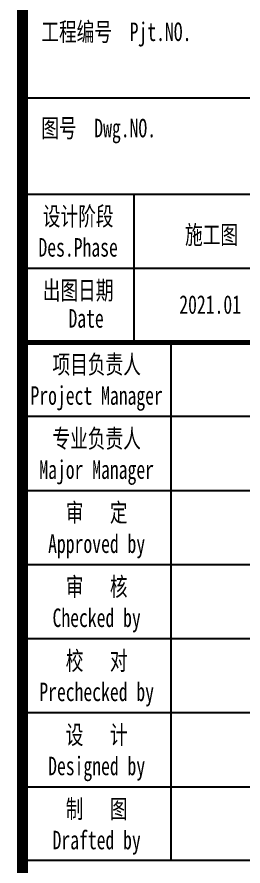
# Model space of a CAD drawing. Extents: x -89996 to 1006241, y -2176 to 440573.
# Drawn here: x 997323 to 1000558, y 116064 to 128219 of the extents above; entities that cross this region are included whole.
import ezdxf
from ezdxf.enums import TextEntityAlignment as Align

# ---------------------------------------------------------------- set-up
doc = ezdxf.new("R2010")
doc.units = 0
doc.header["$LTSCALE"] = 1000
doc.header["$MEASUREMENT"] = 0
doc.layers.add('PUB_TITLE', color=4, linetype='Continuous')
doc.layers.add('图框文字', color=120, linetype='Continuous')
doc.styles.add('_gyy_title_ST', font='', dxfattribs={"width": 0.8})
doc.styles.get('_gyy_title_ST').set_extended_font_data('SimSun')

# ---------------------------------------------------------------- blocks, each defined once
blk = doc.blocks.new('A$C767023C3')
at = {"layer": 'PUB_TITLE'}
for p, q in [((0, -29414.1), (-4949.5, -29414.1)), ((0, -30333.3), (-4949.5, -30333.3)), ((-3888.9, -30333.3), (-3888.9, -31747.5)), ((0, -31040.4), (-4949.5, -31040.4)), ((-3535.4, -31747.5), (-3535.4, -36697)), ((0, -32454.5), (-4949.5, -32454.5)), ((0, -33161.6), (-4949.5, -33161.6)), ((0, -33868.7), (-4949.5, -33868.7)), ((0, -34575.8), (-4949.5, -34575.8)), ((0, -35282.8), (-4949.5, -35282.8)), ((0, -35989.9), (-4949.5, -35989.9))]:
    blk.add_line(p, q, dxfattribs=at)
at = {"layer": 'PUB_TITLE', "const_width": 106.1}
blk.add_lwpolyline([(-4949.5, 0), (0, 0), (0, -40585.9), (-4949.5, -40585.9)], close=True, dxfattribs=at)
at = {"layer": 'PUB_TITLE', "const_width": 49.5}
blk.add_lwpolyline([(-4949.5, -31747.5), (0, -31747.5)], dxfattribs=at)
at = {"layer": 'PUB_TITLE'}
blk.add_lwpolyline([(-4949.5, -31747.5), (0, -31747.5), (0, -36690.9), (-4949.5, -36690.9)], close=True, dxfattribs=at)
blk.add_lwpolyline([(0, -31747.5), (0, -36690.9), (-4949.5, -36690.9)], dxfattribs=at)
at = {"layer": 'PUB_TITLE', "style": '_gyy_title_ST', "width": 0.7}
for s, p in [('工程编号  Pjt.NO.', (-4770.6, -28869.7)), ('图号  Dwg.NO.', (-4770.6, -29788.9))]:
    blk.add_text(s, height=176.767, dxfattribs=at).set_placement(p)
for s, height, p in [('设计阶段', 176.77, (-4419.2, -30630.3)), ('Des.Phase', 176.77, (-4419.2, -30927.3)), ('出图日期', 176.77, (-4419.2, -31337.4)), ('Date', 176.77, (-4343.1, -31605.4)), ('项目负责人', 176.77, (-4242.4, -32044.4)), ('Project Manager', 176.767, (-4242.4, -32341.4)), ('专业负责人', 176.77, (-4242.4, -32751.5)), ('Major Manager', 176.767, (-4242.4, -33048.5)), ('审   定', 176.77, (-4242.4, -33458.6)), ('Approved by', 176.767, (-4242.4, -33755.6)), ('审   核', 176.77, (-4242.4, -34165.7)), ('Checked by', 176.77, (-4242.4, -34462.6)), ('校   对', 176.77, (-4242.4, -34872.7)), ('Prechecked by', 176.767, (-4242.4, -35169.7)), ('设   计', 176.77, (-4242.4, -35579.8)), ('Designed by', 176.767, (-4242.4, -35876.8)), ('制   图', 176.77, (-4242.4, -36286.9)), ('Drafted by', 176.77, (-4242.4, -36583.8))]:
    blk.add_text(s, height=height, dxfattribs=at).set_placement(p, align=Align.CENTER)
at = {"layer": '图框文字', "color": 7, "style": '_gyy_title_ST', "width": 0.7}
for s, p in [('施工图', (-3146.2, -30807.4)), ('2021.01', (-3159.3, -31472.9))]:
    blk.add_text(s, height=176.77, dxfattribs=at).set_placement(p, align=Align.CENTER)

msp = doc.modelspace()

# ---------------------------------------------------------------- block references
at = {"xscale": 1.5, "yscale": 1.5, "zscale": 1.5}
msp.add_blockref('A$C767023C3', (1004826.67, 171179.57), dxfattribs=at)

doc.saveas('drawing.dxf')
